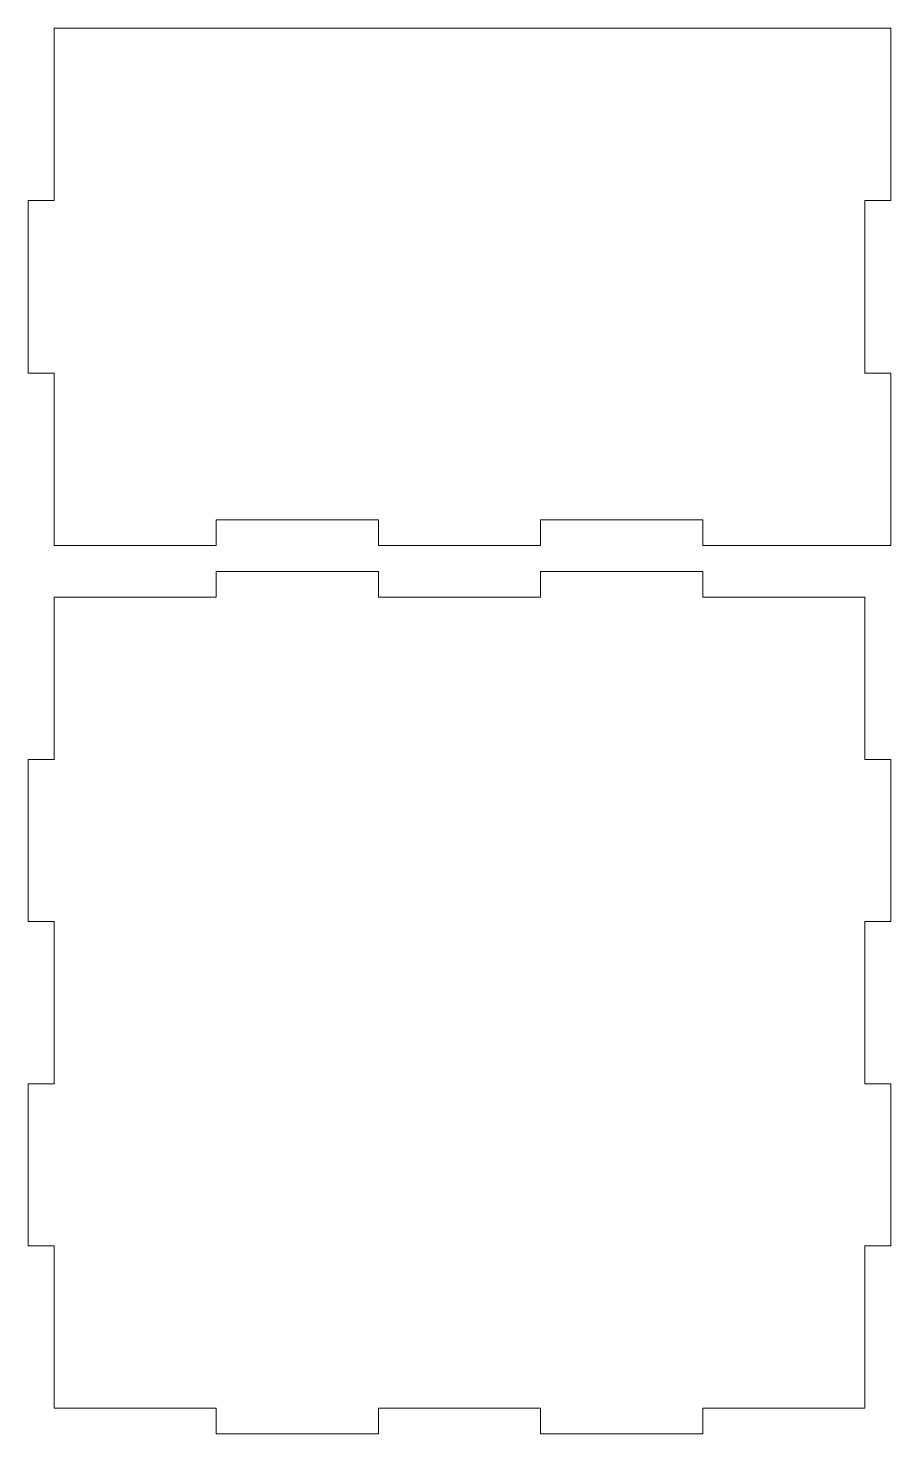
# Model space of a CAD drawing. Header units: millimetres. Extents: x -1983 to 1983, y -412 to 412.
# Drawn here: x -1975.8 to -1875.8, y -253.7 to -90.7 of the extents above; entities that cross this region are included whole.
import ezdxf

# ---------------------------------------------------------------- set-up
doc = ezdxf.new("R2010")
doc.units = ezdxf.units.MM
doc.header["$MEASUREMENT"] = 0
doc.layers.add('Camada 1', color=7, linetype='Continuous')

msp = doc.modelspace()

# ---------------------------------------------------------------- linework, layer by layer
at = {"layer": 'Camada 1', "color": 250, "lineweight": 9}
for points, knots in [([(-1875.7542, -150.6808), (-1875.7542, -150.6808), (-1875.7542, -130.6808), (-1875.7542, -130.6808), (-1875.7542, -130.6808), (-1875.7542, -130.6808), (-1878.7542, -130.6808), (-1878.7542, -130.6808), (-1878.7542, -130.6808), (-1878.7542, -130.6808), (-1878.7542, -110.6808), (-1878.7542, -110.6808), (-1878.7542, -110.6808), (-1878.7542, -110.6808), (-1875.7542, -110.6808), (-1875.7542, -110.6808), (-1875.7542, -110.6808), (-1875.7542, -110.6808), (-1875.7542, -90.6808), (-1875.7542, -90.6808), (-1875.7542, -90.6808), (-1875.7542, -90.6808), (-1972.7542, -90.6808), (-1972.7542, -90.6808), (-1972.7542, -90.6808), (-1972.7542, -90.6808), (-1972.7542, -110.6808), (-1972.7542, -110.6808), (-1972.7542, -110.6808), (-1972.7542, -110.6808), (-1975.7542, -110.6808), (-1975.7542, -110.6808), (-1975.7542, -110.6808), (-1975.7542, -110.6808), (-1975.7542, -130.6808), (-1975.7542, -130.6808), (-1975.7542, -130.6808), (-1975.7542, -130.6808), (-1972.7542, -130.6808), (-1972.7542, -130.6808), (-1972.7542, -130.6808), (-1972.7542, -130.6808), (-1972.7542, -150.6808), (-1972.7542, -150.6808), (-1972.7542, -150.6808), (-1972.7542, -150.6808), (-1953.9542, -150.6808), (-1953.9542, -150.6808), (-1953.9542, -150.6808), (-1953.9542, -150.6808), (-1953.9542, -147.6808), (-1953.9542, -147.6808), (-1953.9542, -147.6808), (-1953.9542, -147.6808), (-1935.1542, -147.6808), (-1935.1542, -147.6808), (-1935.1542, -147.6808), (-1935.1542, -147.6808), (-1935.1542, -150.6808), (-1935.1542, -150.6808), (-1935.1542, -150.6808), (-1935.1542, -150.6808), (-1916.3542, -150.6808), (-1916.3542, -150.6808), (-1916.3542, -150.6808), (-1916.3542, -150.6808), (-1916.3542, -147.6808), (-1916.3542, -147.6808), (-1916.3542, -147.6808), (-1916.3542, -147.6808), (-1897.5542, -147.6808), (-1897.5542, -147.6808), (-1897.5542, -147.6808), (-1897.5542, -147.6808), (-1897.5542, -150.6808), (-1897.5542, -150.6808), (-1897.5542, -150.6808), (-1897.5542, -150.6808), (-1875.7542, -150.6808), (-1875.7542, -150.6808)], [0, 0, 0, 0, 0.04761905, 0.04761905, 0.04761905, 0.04761905, 0.0952381, 0.0952381, 0.0952381, 0.0952381, 0.14285714, 0.14285714, 0.14285714, 0.14285714, 0.19047619, 0.19047619, 0.19047619, 0.19047619, 0.23809524, 0.23809524, 0.23809524, 0.23809524, 0.28571429, 0.28571429, 0.28571429, 0.28571429, 0.33333333, 0.33333333, 0.33333333, 0.33333333, 0.38095238, 0.38095238, 0.38095238, 0.38095238, 0.42857143, 0.42857143, 0.42857143, 0.42857143, 0.47619048, 0.47619048, 0.47619048, 0.47619048, 0.52380952, 0.52380952, 0.52380952, 0.52380952, 0.57142857, 0.57142857, 0.57142857, 0.57142857, 0.61904762, 0.61904762, 0.61904762, 0.61904762, 0.66666667, 0.66666667, 0.66666667, 0.66666667, 0.71428571, 0.71428571, 0.71428571, 0.71428571, 0.76190476, 0.76190476, 0.76190476, 0.76190476, 0.80952381, 0.80952381, 0.80952381, 0.80952381, 0.85714286, 0.85714286, 0.85714286, 0.85714286, 0.9047619, 0.9047619, 0.9047619, 0.9047619, 1, 1, 1, 1]), ([(-1935.1542, -250.6808), (-1935.1542, -250.6808), (-1916.3542, -250.6808), (-1916.3542, -250.6808), (-1916.3542, -250.6808), (-1916.3542, -250.6808), (-1916.3542, -253.6808), (-1916.3542, -253.6808), (-1916.3542, -253.6808), (-1916.3542, -253.6808), (-1897.5542, -253.6808), (-1897.5542, -253.6808), (-1897.5542, -253.6808), (-1897.5542, -253.6808), (-1897.5542, -250.6808), (-1897.5542, -250.6808), (-1897.5542, -250.6808), (-1897.5542, -250.6808), (-1878.7542, -250.6808), (-1878.7542, -250.6808), (-1878.7542, -250.6808), (-1878.7542, -250.6808), (-1878.7542, -231.8808), (-1878.7542, -231.8808), (-1878.7542, -231.8808), (-1878.7542, -231.8808), (-1875.7542, -231.8808), (-1875.7542, -231.8808), (-1875.7542, -231.8808), (-1875.7542, -231.8808), (-1875.7542, -213.0808), (-1875.7542, -213.0808), (-1875.7542, -213.0808), (-1875.7542, -213.0808), (-1878.7542, -213.0808), (-1878.7542, -213.0808), (-1878.7542, -213.0808), (-1878.7542, -213.0808), (-1878.7542, -194.2808), (-1878.7542, -194.2808), (-1878.7542, -194.2808), (-1878.7542, -194.2808), (-1875.7542, -194.2808), (-1875.7542, -194.2808), (-1875.7542, -194.2808), (-1875.7542, -194.2808), (-1875.7542, -175.4808), (-1875.7542, -175.4808), (-1875.7542, -175.4808), (-1875.7542, -175.4808), (-1878.7542, -175.4808), (-1878.7542, -175.4808), (-1878.7542, -175.4808), (-1878.7542, -175.4808), (-1878.7542, -156.6808), (-1878.7542, -156.6808), (-1878.7542, -156.6808), (-1878.7542, -156.6808), (-1897.5542, -156.6808), (-1897.5542, -156.6808), (-1897.5542, -156.6808), (-1897.5542, -156.6808), (-1897.5542, -153.6808), (-1897.5542, -153.6808), (-1897.5542, -153.6808), (-1897.5542, -153.6808), (-1916.3542, -153.6808), (-1916.3542, -153.6808), (-1916.3542, -153.6808), (-1916.3542, -153.6808), (-1916.3542, -156.6808), (-1916.3542, -156.6808), (-1916.3542, -156.6808), (-1916.3542, -156.6808), (-1935.1542, -156.6808), (-1935.1542, -156.6808), (-1935.1542, -156.6808), (-1935.1542, -156.6808), (-1935.1542, -153.6808), (-1935.1542, -153.6808), (-1935.1542, -153.6808), (-1935.1542, -153.6808), (-1953.9542, -153.6808), (-1953.9542, -153.6808), (-1953.9542, -153.6808), (-1953.9542, -153.6808), (-1953.9542, -156.6808), (-1953.9542, -156.6808), (-1953.9542, -156.6808), (-1953.9542, -156.6808), (-1972.7542, -156.6808), (-1972.7542, -156.6808), (-1972.7542, -156.6808), (-1972.7542, -156.6808), (-1972.7542, -175.4808), (-1972.7542, -175.4808), (-1972.7542, -175.4808), (-1972.7542, -175.4808), (-1975.7542, -175.4808), (-1975.7542, -175.4808), (-1975.7542, -175.4808), (-1975.7542, -175.4808), (-1975.7542, -194.2808), (-1975.7542, -194.2808), (-1975.7542, -194.2808), (-1975.7542, -194.2808), (-1972.7542, -194.2808), (-1972.7542, -194.2808), (-1972.7542, -194.2808), (-1972.7542, -194.2808), (-1972.7542, -213.0808), (-1972.7542, -213.0808), (-1972.7542, -213.0808), (-1972.7542, -213.0808), (-1975.7542, -213.0808), (-1975.7542, -213.0808), (-1975.7542, -213.0808), (-1975.7542, -213.0808), (-1975.7542, -231.8808), (-1975.7542, -231.8808), (-1975.7542, -231.8808), (-1975.7542, -231.8808), (-1972.7542, -231.8808), (-1972.7542, -231.8808), (-1972.7542, -231.8808), (-1972.7542, -231.8808), (-1972.7542, -250.6808), (-1972.7542, -250.6808), (-1972.7542, -250.6808), (-1972.7542, -250.6808), (-1953.9542, -250.6808), (-1953.9542, -250.6808), (-1953.9542, -250.6808), (-1953.9542, -250.6808), (-1953.9542, -253.6808), (-1953.9542, -253.6808), (-1953.9542, -253.6808), (-1953.9542, -253.6808), (-1935.1542, -253.6808), (-1935.1542, -253.6808), (-1935.1542, -253.6808), (-1935.1542, -253.6808), (-1935.1542, -250.6808), (-1935.1542, -250.6808)], [0, 0, 0, 0, 0.02702703, 0.02702703, 0.02702703, 0.02702703, 0.05405405, 0.05405405, 0.05405405, 0.05405405, 0.08108108, 0.08108108, 0.08108108, 0.08108108, 0.10810811, 0.10810811, 0.10810811, 0.10810811, 0.13513514, 0.13513514, 0.13513514, 0.13513514, 0.16216216, 0.16216216, 0.16216216, 0.16216216, 0.18918919, 0.18918919, 0.18918919, 0.18918919, 0.21621622, 0.21621622, 0.21621622, 0.21621622, 0.24324324, 0.24324324, 0.24324324, 0.24324324, 0.27027027, 0.27027027, 0.27027027, 0.27027027, 0.2972973, 0.2972973, 0.2972973, 0.2972973, 0.32432432, 0.32432432, 0.32432432, 0.32432432, 0.35135135, 0.35135135, 0.35135135, 0.35135135, 0.37837838, 0.37837838, 0.37837838, 0.37837838, 0.40540541, 0.40540541, 0.40540541, 0.40540541, 0.43243243, 0.43243243, 0.43243243, 0.43243243, 0.45945946, 0.45945946, 0.45945946, 0.45945946, 0.48648649, 0.48648649, 0.48648649, 0.48648649, 0.51351351, 0.51351351, 0.51351351, 0.51351351, 0.54054054, 0.54054054, 0.54054054, 0.54054054, 0.56756757, 0.56756757, 0.56756757, 0.56756757, 0.59459459, 0.59459459, 0.59459459, 0.59459459, 0.62162162, 0.62162162, 0.62162162, 0.62162162, 0.64864865, 0.64864865, 0.64864865, 0.64864865, 0.67567568, 0.67567568, 0.67567568, 0.67567568, 0.7027027, 0.7027027, 0.7027027, 0.7027027, 0.72972973, 0.72972973, 0.72972973, 0.72972973, 0.75675676, 0.75675676, 0.75675676, 0.75675676, 0.78378378, 0.78378378, 0.78378378, 0.78378378, 0.81081081, 0.81081081, 0.81081081, 0.81081081, 0.83783784, 0.83783784, 0.83783784, 0.83783784, 0.86486486, 0.86486486, 0.86486486, 0.86486486, 0.89189189, 0.89189189, 0.89189189, 0.89189189, 0.91891892, 0.91891892, 0.91891892, 0.91891892, 0.94594595, 0.94594595, 0.94594595, 0.94594595, 1, 1, 1, 1])]:
    msp.add_open_spline(points, degree=3, knots=knots, dxfattribs=at)

doc.saveas('drawing.dxf')
